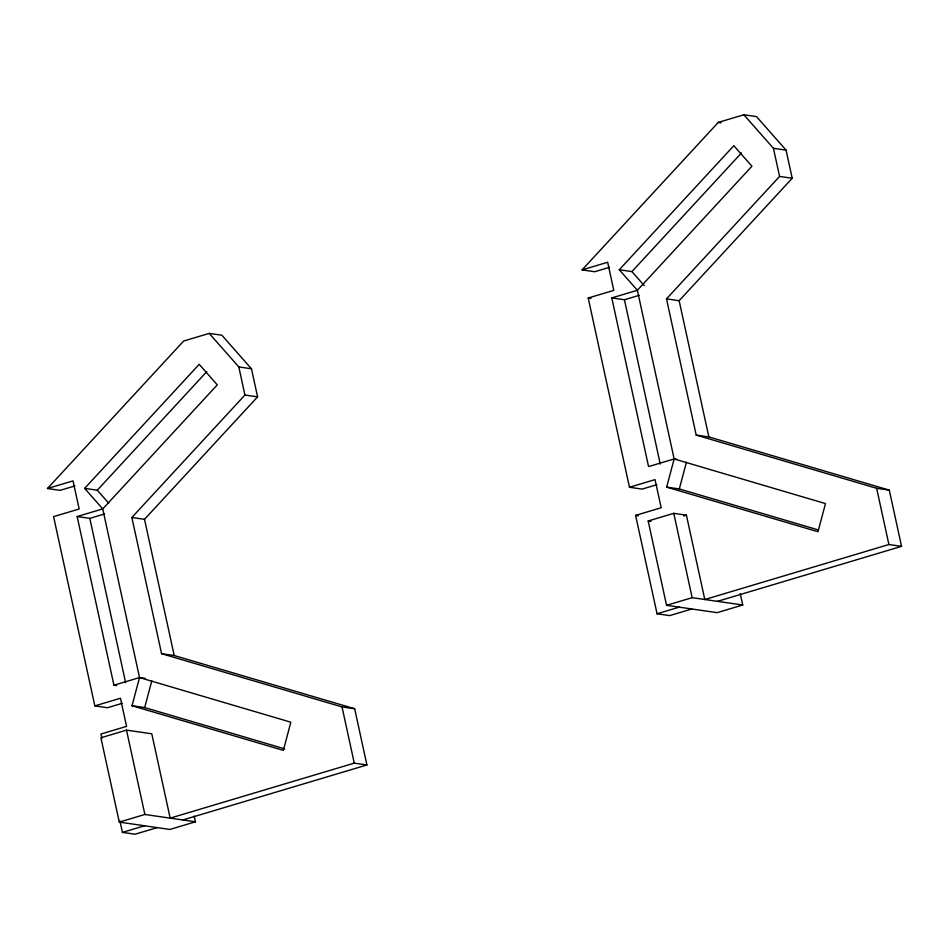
<?xml version="1.0" encoding="UTF-8"?>
<svg xmlns="http://www.w3.org/2000/svg" width="949" height="949" viewBox="0 0 949 949"><rect width="100%" height="100%" fill="white"/><g stroke="black" fill="none" stroke-linecap="round" stroke-linejoin="round"><path stroke-width="1.42" d="M113.939 685.214L139.515 677.574L290.845 722.201L283.36 750.374L132.03 705.736L139.515 677.574L102.741 508.901L84.639 488.379L199.195 364.333L217.297 384.855L102.741 508.901L77.154 516.541L113.939 685.214L116.751 685.617M132.03 705.736L144.687 707.574L151.793 680.813M674.146 458.948L825.476 503.587L817.991 531.748L666.661 487.122L674.146 458.948L637.372 290.275L619.27 269.753L733.826 145.707L751.928 166.229L637.372 290.275L611.785 297.915L648.558 466.588L674.146 458.948L676.957 459.363M666.661 487.122L679.306 488.949L686.424 462.199M74.912 485.935L60.095 490.36L47.45 488.521L183.655 341.035L209.231 333.396L221.876 335.222L251.461 368.77L257.582 396.872L144.509 519.317L174.213 655.534L354.665 708.749L366.919 764.977L182.813 819.972M84.639 488.379L97.284 490.206L206.811 371.605M354.665 708.749L342.02 706.922L161.567 653.695L131.864 517.49L244.937 395.045L238.816 366.931L209.231 333.396M609.543 267.31L594.726 271.734L582.081 269.907L718.274 122.409L743.862 114.77L756.507 116.608L786.08 150.144L792.213 178.258L679.14 300.703L708.844 436.908L889.296 490.135L901.55 546.351L717.444 601.346M619.27 269.753L631.915 271.592L741.442 152.979M889.296 490.135L876.639 488.296L696.198 435.081L666.495 298.864L779.568 176.419L773.435 148.305L743.862 114.77M582.081 269.907L607.668 262.256L613.789 290.37L588.214 298.01L629.472 487.264L642.117 489.103L656.933 484.678M611.785 297.915L624.43 299.754L639.246 295.329M47.45 488.521L73.037 480.882L79.158 508.996L53.583 516.636L94.841 705.89L107.486 707.717L122.302 703.304M77.154 516.541L89.799 518.379L104.615 513.955M629.472 487.264L655.059 479.625L661.18 507.739L635.605 515.378L657.052 613.778L669.697 615.604L691.857 608.985M740.244 593.576L742.735 605.011L717.147 612.663L666.566 605.32L648.179 520.989L673.766 513.338L686.412 515.177L704.799 599.519L888.905 544.524L901.55 546.351M683.719 515.983L686.412 515.177M94.841 705.89L120.428 698.25L126.561 726.365L100.974 734.004L101.923 738.346M366.919 764.977L354.274 763.138L170.168 818.133L151.781 733.802L126.49 730.125L100.902 737.776L119.289 822.107L169.871 829.45L195.458 821.798L194.213 816.081M666.566 605.32L692.153 597.68L742.735 605.011M657.052 613.778L679.211 607.158M119.289 822.107L144.877 814.467L195.458 821.798M119.906 820.814L122.421 832.392L144.58 825.772M157.226 827.611L135.078 834.23L122.421 832.392M718.274 122.409L721.086 122.824M773.435 148.305L786.08 150.144M779.568 176.419L792.213 178.258M666.495 298.864L679.14 300.703M588.214 298.01L591.013 298.425M238.816 366.931L251.461 368.77M696.198 435.081L708.844 436.908M244.937 395.045L257.582 396.872M635.605 515.378L638.416 515.782M648.179 520.989L650.99 521.392M131.864 517.49L144.509 519.317M161.567 653.695L174.213 655.534M139.515 677.574L145.138 678.393M679.306 488.949L817.908 529.827M144.687 707.574L284.7 748.868M631.915 271.592L644.3 285.625M97.284 490.206L108.72 503.172M876.639 488.296L888.905 544.524M673.766 513.338L692.153 597.68M624.43 299.754L660.267 464.097M342.02 706.922L354.274 763.138M89.799 518.379L125.636 682.722M126.49 730.125L144.877 814.467"/></g></svg>
